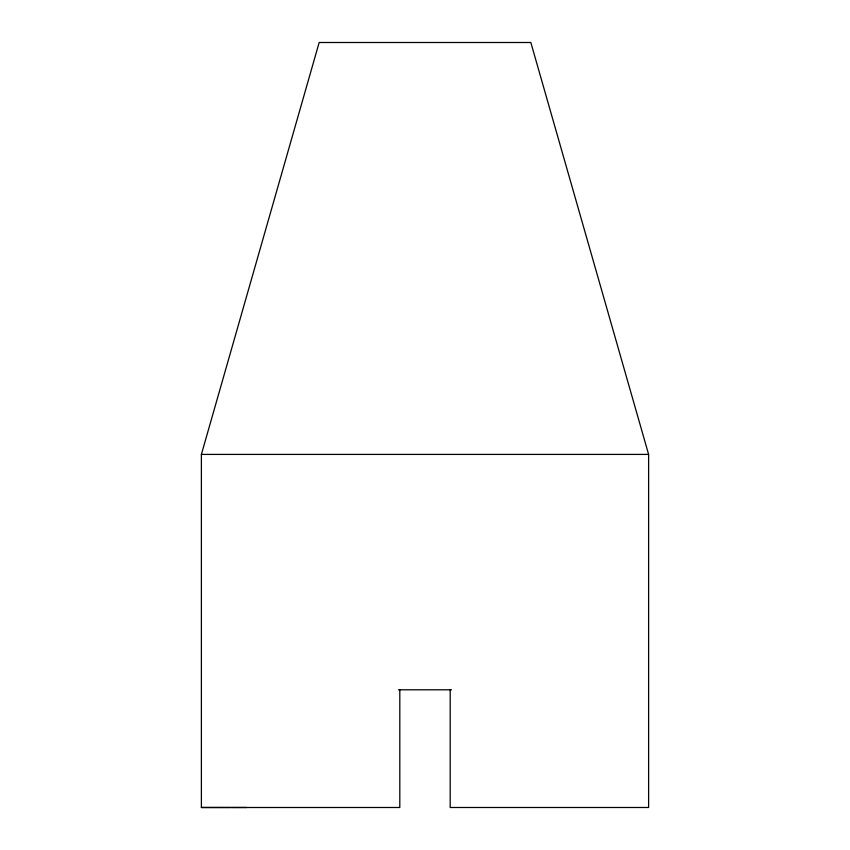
<?xml version="1.0" encoding="UTF-8"?>
<svg xmlns="http://www.w3.org/2000/svg" width="850" height="850" viewBox="0 0 850 850"><rect width="100%" height="100%" fill="white"/><g stroke="black" fill="none" stroke-linecap="round" stroke-linejoin="round"><path stroke-width="1.27" d="M399.808 689.796L399.808 807.489L201.386 807.5L201.386 454.41L319.164 42.5L530.836 42.5L648.614 454.41L648.614 807.489L450.192 807.489L450.192 689.796M231.986 807.5L246.681 807.489M201.386 807.5L231.349 807.489M201.386 454.41L648.614 454.41M398.469 689.796L451.531 689.796"/></g></svg>
